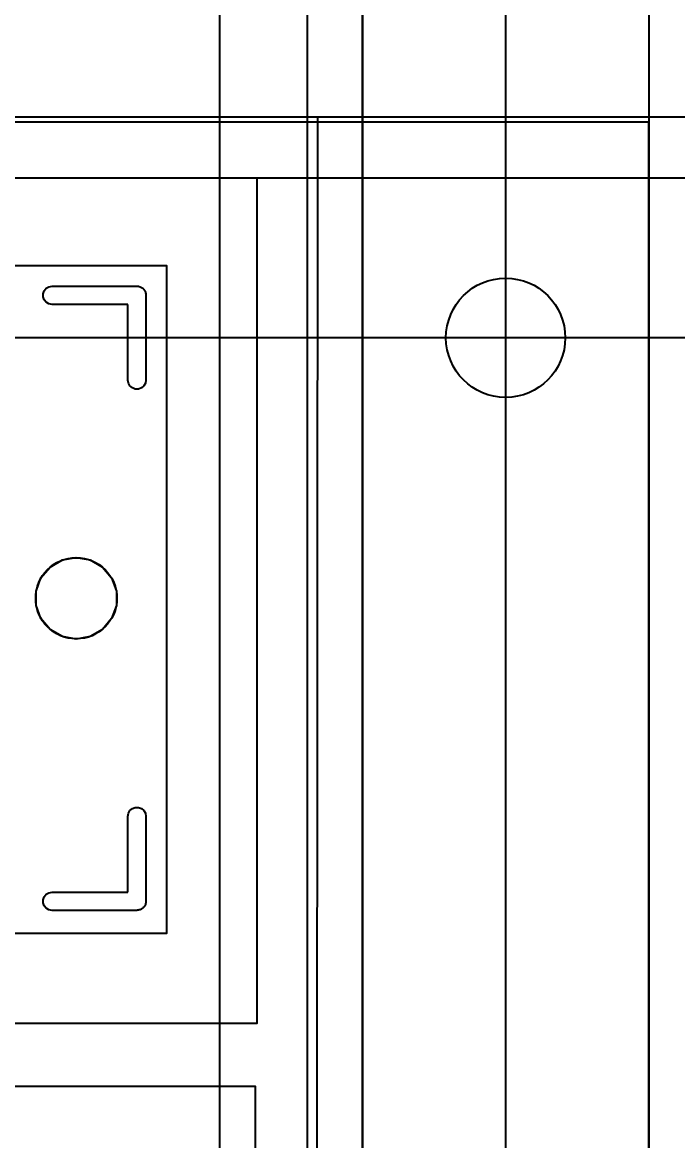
# Model space of a CAD drawing. Header units: millimetres. Extents: x 71 to 299, y 93 to 256.
# Drawn here: x 261.15 to 274.88, y 185.42 to 208.85 of the extents above; entities that cross this region are included whole.
import ezdxf

# ---------------------------------------------------------------- set-up
doc = ezdxf.new("R2010")
doc.units = ezdxf.units.MM
for name, color, linetype in [('BLACK', 7, 'Continuous'), ('PCB', 4, 'Continuous'), ('PCB_参照', 4, 'Continuous'), ('プレート', 6, 'Continuous'), ('上壁', 4, 'Continuous'), ('下壁1', 142, 'Continuous'), ('下壁2', 2, 'Continuous'), ('物理キー', 7, 'Continuous'), ('裏面', 3, 'Continuous')]:
    doc.layers.add(name, color=color, linetype=linetype)
doc.layers.add('化粧板', color=1, linetype='Continuous', transparency=0.6)
doc.layers.add('補助線', color=4, linetype='Continuous', transparency=0.6)
doc.layers.add('寸法', color=7, linetype='Continuous', true_color=0xffbdf8)
doc.styles.get("Standard").update_dxf_attribs({"font": 'arial.ttf', "height": 0.138})
doc.dimstyles.new('JIS-1', dxfattribs={"dimtxt": 2.5, "dimasz": 2.5, "dimexe": 1.25, "dimexo": 0.625, "dimtad": 1, "dimtxsty": 'Standard', "dimblk": 'OPEN', "dimcen": 2.5, "dimadec": 0, "dimazin": 0, "dimtfac": 1, "dimtmove": 0, "dimatfit": 3, "dimldrblk": 'OPEN', "dimfxl": 1, "dimarcsym": 0})

# ---------------------------------------------------------------- blocks, each defined once
blk = doc.blocks.new('PCB外形')
at = {"layer": 'BLACK'}
blk.add_line((202.925, -145.925), (202.925, -28.075), dxfattribs=at)
blk = doc.blocks.new('PCB詳細')
at = {"layer": 'BLACK'}
for p, q in [((197.384, -53.6169), (197.407, -53.5547)), ((197.384, -53.6831), (197.384, -53.6169)), ((197.407, -53.5547), (197.45, -53.5041)), ((197.45, -53.5041), (197.507, -53.471)), ((197.507, -53.471), (197.572, -53.4595)), ((197.572, -53.4595), (199.35, -53.4595)), ((199.35, -53.4595), (199.366, -53.4624)), ((199.366, -53.4624), (199.383, -53.4624)), ((199.383, -53.4624), (199.399, -53.4681)), ((199.399, -53.4681), (199.415, -53.471)), ((199.415, -53.471), (199.43, -53.4793)), ((199.43, -53.4793), (199.445, -53.485)), ((199.445, -53.485), (199.458, -53.4957)), ((199.458, -53.4957), (199.472, -53.5041)), ((199.472, -53.5041), (199.483, -53.5168)), ((199.483, -53.5168), (199.496, -53.5275)), ((199.496, -53.5275), (199.504, -53.542)), ((199.504, -53.542), (199.515, -53.5547)), ((199.515, -53.5547), (199.521, -53.5704)), ((199.521, -53.5704), (199.529, -53.5848)), ((199.529, -53.5848), (199.532, -53.6013)), ((199.532, -53.6013), (199.538, -53.6169)), ((199.538, -53.6169), (199.538, -53.6336)), ((199.538, -53.6336), (199.54, -53.65)), ((199.54, -53.65), (199.54, -55.428)), ((197.407, -53.7452), (197.384, -53.6831)), ((197.45, -53.7959), (197.407, -53.7452)), ((197.507, -53.829), (197.45, -53.7959)), ((197.572, -53.8405), (197.507, -53.829)), ((199.159, -53.8405), (197.572, -53.8405)), ((199.159, -55.428), (199.159, -53.8405)), ((199.171, -55.4932), (199.159, -55.428)), ((199.204, -55.5505), (199.171, -55.4932)), ((199.529, -55.4932), (199.496, -55.5505)), ((199.54, -55.428), (199.529, -55.4932)), ((199.255, -55.593), (199.204, -55.5505)), ((199.317, -55.6156), (199.255, -55.593)), ((199.383, -55.6156), (199.317, -55.6156)), ((199.445, -55.593), (199.383, -55.6156)), ((199.496, -55.5505), (199.445, -55.593)), ((197.531, -59.3457), (197.788, -59.1974)), ((197.788, -59.1974), (198.08, -59.1458)), ((198.08, -59.1458), (198.372, -59.1974)), ((198.372, -59.1974), (198.629, -59.3457)), ((197.34, -59.5729), (197.531, -59.3457)), ((198.629, -59.3457), (198.82, -59.5729)), ((197.239, -59.8517), (197.34, -59.5729)), ((198.82, -59.5729), (198.921, -59.8517)), ((197.239, -60.1483), (197.239, -59.8517)), ((198.921, -59.8517), (198.921, -60.1483)), ((197.34, -60.4271), (197.239, -60.1483)), ((198.921, -60.1483), (198.82, -60.4271)), ((197.531, -60.6543), (197.34, -60.4271)), ((198.82, -60.4271), (198.629, -60.6543)), ((197.788, -60.8026), (197.531, -60.6543)), ((198.629, -60.6543), (198.372, -60.8026)), ((198.08, -60.8541), (197.788, -60.8026)), ((198.372, -60.8026), (198.08, -60.8541)), ((199.204, -64.4495), (199.255, -64.407)), ((199.255, -64.407), (199.317, -64.3844)), ((199.317, -64.3844), (199.383, -64.3844)), ((199.383, -64.3844), (199.445, -64.407)), ((199.445, -64.407), (199.496, -64.4495)), ((199.159, -64.572), (199.171, -64.5068)), ((199.159, -66.1595), (199.159, -64.572)), ((199.171, -64.5068), (199.204, -64.4495)), ((199.496, -64.4495), (199.529, -64.5068)), ((199.529, -64.5068), (199.54, -64.572)), ((199.54, -64.572), (199.54, -66.35)), ((197.384, -66.3169), (197.407, -66.2548)), ((197.384, -66.3831), (197.384, -66.3169)), ((197.407, -66.2548), (197.45, -66.2041)), ((197.45, -66.2041), (197.507, -66.171)), ((197.507, -66.171), (197.572, -66.1595)), ((197.572, -66.1595), (199.159, -66.1595)), ((197.407, -66.4453), (197.384, -66.3831)), ((197.45, -66.4959), (197.407, -66.4453)), ((197.507, -66.529), (197.45, -66.4959)), ((197.572, -66.5405), (197.507, -66.529)), ((199.35, -66.5405), (197.572, -66.5405)), ((199.366, -66.5376), (199.35, -66.5405)), ((199.383, -66.5376), (199.366, -66.5376)), ((199.399, -66.5319), (199.383, -66.5376)), ((199.415, -66.529), (199.399, -66.5319)), ((199.43, -66.5207), (199.415, -66.529)), ((199.445, -66.515), (199.43, -66.5207)), ((199.458, -66.5043), (199.445, -66.515)), ((199.472, -66.4959), (199.458, -66.5043)), ((199.483, -66.4832), (199.472, -66.4959)), ((199.496, -66.4725), (199.483, -66.4832)), ((199.504, -66.458), (199.496, -66.4725)), ((199.515, -66.4453), (199.504, -66.458)), ((199.521, -66.4296), (199.515, -66.4453)), ((199.529, -66.4152), (199.521, -66.4296)), ((199.532, -66.3987), (199.529, -66.4152)), ((199.538, -66.3831), (199.532, -66.3987)), ((199.54, -66.35), (199.538, -66.3664)), ((199.538, -66.3664), (199.538, -66.3831))]:
    blk.add_line(p, q, dxfattribs=at)
blk.add_circle((198.08, -60), 0.8509, dxfattribs=at)
at = {"linetype": 'ByBlock'}
blk.add_blockref('PCB外形', (0, 0), dxfattribs=at)
blk = doc.blocks.new('A$C28663')
at = {"layer": 'PCB'}
blk.add_blockref('PCB詳細', (-35.075, 145.925), dxfattribs=at)
blk = doc.blocks.new('_OPEN')
at = {"color": 0, "linetype": 'ByBlock', "lineweight": -2}
for p, q in [((-1, 0.166667), (0, 0)), ((-1, -0.166667), (0, 0)), ((0, 0), (-1, 0))]:
    blk.add_line(p, q, dxfattribs=at)
blk = doc.blocks.new('*D10')
at = {"layer": 'Defpoints', "color": 0}
for p in [(162.199, 206.874), (281.115, 206.874), (162.199, 205.594)]:
    blk.add_point(p, dxfattribs=at)
at = {"layer": '寸法', "color": 0, "lineweight": -2}
for p, q in [((281.115, 205.594), (281.115, 213.47)), ((162.824, 206.874), (282.365, 206.874)), ((281.115, 205.594), (281.115, 206.874)), ((162.824, 205.594), (282.365, 205.594)), ((281.115, 203.094), (281.115, 200.594))]:
    blk.add_line(p, q, dxfattribs=at)
at = {"layer": '寸法', "color": 0, "lineweight": -2, "xscale": 2.5, "yscale": 2.5, "zscale": 2.5}
for p, rotation in [((281.115, 206.874), 270), ((281.115, 205.594), 90)]:
    blk.add_blockref('_OPEN', p, dxfattribs=dict(at, rotation=rotation))
at = {"layer": '寸法', "color": 0, "insert": (280.407, 212.672), "char_height": 0.138, "attachment_point": 5, "rotation": 90}
blk.add_mtext('1,28', dxfattribs=at)

msp = doc.modelspace()

# ---------------------------------------------------------------- linework, layer by layer
at = {"layer": 'プレート'}
msp.add_lwpolyline([(268.277, 103.757, 0.414214), (274.277, 109.757), (274.277, 206.757), (92.172, 206.757), (92.172, 109.757, 0.414214), (98.172, 103.757)], format="xyb", close=True, dxfattribs=at)
msp.add_lwpolyline([(250.172, 189.757), (250.172, 203.757), (264.172, 203.757), (264.172, 189.757)], close=True, dxfattribs=at)
msp.add_circle((271.277, 202.241), 1.25, dxfattribs=at)
at = {"layer": '上壁'}
msp.add_lwpolyline([(274.277, 206.757), (268.277, 206.757), (268.277, 109.757), (274.277, 109.757)], close=True, dxfattribs=at)
msp.add_circle((271.277, 202.241), 1.25, dxfattribs=at)
at = {"layer": '下壁1'}
msp.add_lwpolyline([(274.277, 206.757), (268.277, 206.757), (268.277, 109.757), (274.277, 109.757)], close=True, dxfattribs=at)
msp.add_circle((271.277, 202.241), 1.25, dxfattribs=at)
at = {"layer": '下壁2'}
msp.add_lwpolyline([(274.277, 229.63), (274.277, 109.757), (268.277, 109.757), (268.277, 229.63), (274.198, 229.63)], dxfattribs=at)
msp.add_circle((271.277, 202.241), 1.25, dxfattribs=at)
at = {"layer": '化粧板'}
msp.add_lwpolyline([(268.277, 103.757), (98.172, 103.757, -0.414214), (92.172, 109.757), (92.172, 229.63, -0.414214), (98.172, 235.63), (268.277, 235.63, -0.414214), (274.277, 229.63), (274.277, 109.757, -0.414214)], format="xyb", close=True, dxfattribs=at)
msp.add_lwpolyline([(177.088, 110.625), (99.808, 110.625), (99.808, 149.872), (109.308, 149.872), (109.308, 167.594), (104.558, 167.594), (104.558, 187.872), (114.058, 187.872), (114.058, 206.874), (267.333, 206.874), (267.287, 129.557), (215.135, 129.588), (215.135, 110.625), (194.808, 110.625), (194.808, 129.594), (177.088, 129.594)], close=True, dxfattribs=at)
msp.add_circle((271.277, 202.241), 1.25, dxfattribs=at)
at = {"layer": '物理キー', "color": 7}
for points in [[(248.338, 205.594), (266.06, 205.594), (266.06, 187.872), (248.338, 187.872), (248.338, 205.594)], [(238.871, 186.561), (266.027, 186.561), (266.027, 168.905), (238.871, 168.905), (238.871, 186.561)]]:
    msp.add_lwpolyline(points, close=True, dxfattribs=at)
at = {"layer": '裏面'}
msp.add_lwpolyline([(268.277, 103.757), (98.172, 103.757, -0.414214), (92.172, 109.757), (92.172, 229.63, -0.414214), (98.172, 235.63), (268.277, 235.63, -0.414214), (274.277, 229.63), (274.277, 109.757, -0.414214)], format="xyb", close=True, dxfattribs=at)
msp.add_circle((271.277, 202.241), 1.25, dxfattribs=at)
at = {"layer": '補助線'}
for p, q in [((265.277, 255.926), (265.277, 92.68)), ((268.277, 255.926), (268.277, 92.68)), ((271.277, 255.926), (271.277, 92.68)), ((274.277, 255.926), (274.277, 92.68)), ((298.732, 202.241), (71.224, 202.241))]:
    msp.add_line(p, q, dxfattribs=at)

# ---------------------------------------------------------------- block references
at = {"layer": 'PCB_参照'}
msp.add_blockref('A$C28663', (99.274, 110.857), dxfattribs=at)

# ---------------------------------------------------------------- dimensions: what is measured, and where the dimension line sits
at = {"layer": '寸法'}
dim = msp.add_linear_dim(base=(281.115, 206.874), p1=(162.199, 205.594), p2=(162.199, 206.874), angle=90, dimstyle='JIS-1', override={"dimlfac": 1}, dxfattribs=at)
dim.commit()
dim.dimension.update_dxf_attribs({"geometry": '*D10', "text_midpoint": (280.407, 212.672)})

doc.saveas('drawing.dxf')
